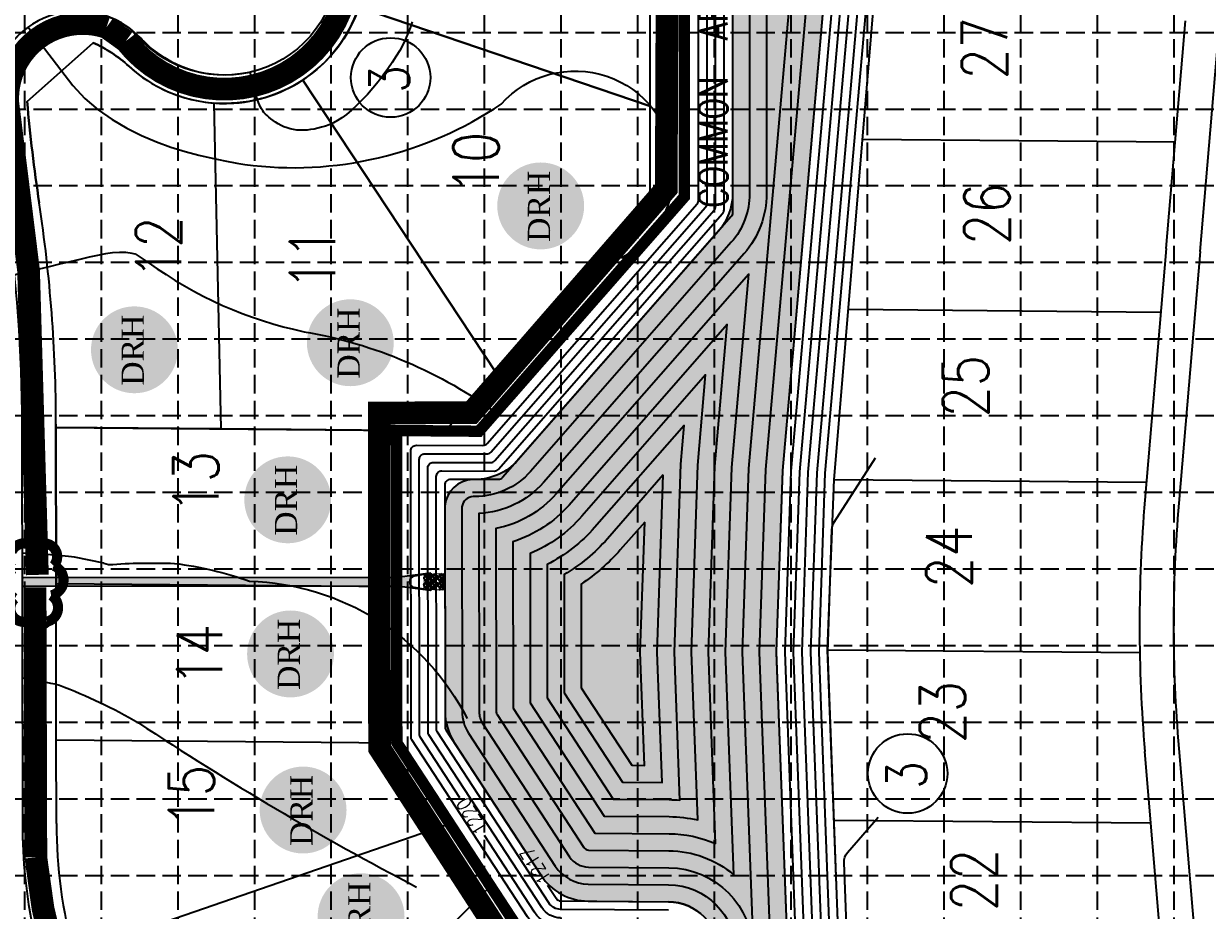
# Model space of a CAD drawing. Extents: x 4918 to 6001, y 3085 to 4816.
# Drawn here: x 5216.3 to 5633.4, y 3641.2 to 3953.6 of the extents above; entities that cross this region are included whole.
import ezdxf
from ezdxf.enums import TextEntityAlignment as Align

# ---------------------------------------------------------------- set-up
doc = ezdxf.new("R2010")
doc.units = 0
doc.header["$LTSCALE"] = 40
doc.header["$MEASUREMENT"] = 0
for name, pattern in [('ACAD_ISO02W100', [15, 12, -3]), ('HIDDEN', [0.35, 0.25, -0.1]), ('HIDDEN2', [0.175, 0.125, -0.05]), ('PROPERTY', [2.7375000000000003, 1.875, -0.1, 0.1875, -0.1, 0.1875, -0.1, 0.1875])]:
    doc.linetypes.add(name, pattern=pattern)
doc.layers.get('0').update_dxf_attribs({"linetype": 'CONTINUOUS'})
for name, color, linetype in [('area', 1, 'CONTINUOUS'), ('ARROWS', 252, 'CONTINUOUS'), ('base', 5, 'CONTINUOUS'), ('COMMON-AREA$', 3, 'CONTINUOUS'), ('cont-int-pr', 6, 'CONTINUOUS'), ('CONT-PHASE2', 6, 'CONTINUOUS'), ('curb-pr', 3, 'CONTINUOUS'), ('curb-pr-fu', 12, 'CONTINUOUS'), ('grid', 2, 'CONTINUOUS'), ('LEGEND', 7, 'CONTINUOUS'), ('lots-num-pr-fu', 12, 'CONTINUOUS'), ('lots-pr', 4, 'CONTINUOUS'), ('lots-pr-blk-num$', 1, 'CONTINUOUS'), ('lots-pr-blk-num-fu', 12, 'CONTINUOUS'), ('lots-pr-fu', 12, 'HIDDEN2'), ('lots-pr-num', 3, 'CONTINUOUS'), ('POND-PR-HATCH', 7, 'CONTINUOUS'), ('PROPLINE-PHASE 1', 5, 'PROPERTY'), ('rw-pr', 5, 'CONTINUOUS'), ('rw-pr-ut-fu', 12, 'CONTINUOUS'), ('SILT FENCE', 200, 'CONTINUOUS'), ('SODDED LOT', 2, 'CONTINUOUS'), ('STS-A-HATCH', 254, 'CONTINUOUS'), ('sts-pr-ut', 4, 'CONTINUOUS')]:
    doc.layers.add(name, color=color, linetype=linetype)
doc.styles.add('DRHorton', font='dutcheb.ttf')
doc.styles.add('S100', font='simplex.shx', dxfattribs={"width": 0.8, "height": 5})
doc.styles.add('S240', font='simplex.shx', dxfattribs={"width": 0.8, "height": 10})

# ---------------------------------------------------------------- blocks, each defined once
blk = doc.blocks.new('18FES')
for p, q in [((6, 1.5), (0, 0.75)), ((6, 1.5), (3.076458264189633, 0.9848265156523368)), ((6, 1.5), (6, -1.5)), ((6, -1.5), (0, -0.75)), ((6, -1.5), (3.076458264189633, -0.9848265156523386))]:
    blk.add_line(p, q)
blk.add_arc((3.25, 0), 1, 99.99380730805134, 260.0061926919486)
blk = doc.blocks.new('DRHorton')
h = blk.add_hatch(color=1)
h.paths.add_polyline_path([(78.69822540696084, 25.78470422915278, 1), (40.43404856909645, 25.78470422915278, 1)])
h.paths.add_polyline_path([(42.32948281545312, 17.90510793809595), (76.50029822822269, 17.90510793809595), (76.50029822822269, 34.86907338622756), (42.32948281545312, 34.86907338622756)], flags=24)
at = {"layer": 'base', "color": 176, "style": 'DRHorton'}
blk.add_text('DRH', height=9.814143575853077, dxfattribs=at).set_placement((59.39083912051757, 21.64263810623019), align=Align.CENTER)

msp = doc.modelspace()

# ---------------------------------------------------------------- hatches: boundary and pattern name
at = {"layer": 'LEGEND', "linetype": 'ACAD_ISO02W100'}
h = msp.add_hatch(dxfattribs=at)
h.set_pattern_fill('GRAVEL', color=240, scale=2.468248200017373, angle=90, style=0)
h.set_pattern_definition([(318.0128, (5484.429245929955, 3573.129182002909), (22.21423711157602, -19.74598123666653), [0.3320682398375371, -32.87481498187299]), (274.9697, (5484.676070749965, 3572.907039664907), (-2.468226743553174, 29.61898099561497), [0.5698395254416105, -56.41409574098203]), (222.5103999999999, (5484.72543571396, 3572.339342578904), (27.15075160945807, 24.68245909074995), [0.4018011879844282, -39.77836697542237]), (357.2737, (5485.342497763972, 3571.376725780897), (-49.36496472841517, 2.468238370779682), [0.5189195650752522, -51.37302706945718]), (22.83370000000001, (5485.860829885975, 3571.352043298897), (-29.61896954358542, -12.34126544916425), [0.5088417076745818, -50.37539817073321]), (87.27370000000002, (5486.329797043975, 3571.549503154898), (-2.468238370779683, -49.36496472841515), [0.518919565075252, -51.37302706945717]), (127.6942, (5486.354479525977, 3572.067835276901), (24.68245831772847, -32.08724473103417), [0.6862445788026296, -67.93815899999993]), (162.2553, (5485.934877331972, 3572.610849880905), (-54.30145109814509, 17.27776396514986), [0.6478855335261607, -64.14069003332371]), (211.4295999999999, (5485.317815281969, 3572.808309736907), (-32.08721434905756, -19.74600592412996), [0.5206769577936649, -51.54707559128142]), (265.2364, (5484.873530605963, 3572.536802434905), (2.468227300523771, 27.1507325359427), [0.5944331505065784, -29.12721203358132]), (312.3974, (5484.824165641959, 3571.9444228669), (27.15071065663669, -29.61899654448174), [0.7687309653990102, -76.10442234421063]), (228.8141, (5485.367180245965, 3573.820291498914), (-14.80948256876733, -17.2777446735695), [0.2623772519100466, -25.97545901026361]), (261.4692, (5485.194402871969, 3573.622831642912), (4.93651592397622, 32.08722236672385), [0.499171111226909, -49.4180584873775]), (315, (5485.120355425963, 3573.129182002909), (2.468248963814192, -4.251622664100064e-16), [0.3490621286946568, -3.141566562996513]), (293.1985999999999, (5484.824165641959, 3572.956404628907), (-4.936499671117333, 12.34124033530635), [0.1879768464169231, -18.60964115257398]), (21.80139999999999, (5484.898213087964, 3572.783627254907), (-7.404745273910457, -2.468247979110758), [0.2658377358864709, -13.02608608216008]), (120.9638, (5485.145037907965, 3572.882357182907), (-4.936502530029687, 7.404739718568026), [0.4317681893808347, -13.96046858900672]), (251.5651, (5484.922895569966, 3573.25259441291), (2.468244258774695, 4.936497472718038), [0.3122111830683974, -7.493075798386136]), (106.3895, (5484.898213087964, 3571.352043298897), (-7.404726606073444, 24.68248742640008), [0.4373735810430781, -43.30009559443373]), (160.3462, (5484.774800677964, 3571.7716454929), (27.1507354713973, -9.872981069403354), [0.3669322456627825, -36.32621580492126]), (23.19859999999997, (5484.429245929955, 3573.25259441291), (-12.34124033530635, -4.936499671117331), [0.3759512245856462, -18.42166677440526]), (73.61049999999997, (5484.774800677964, 3573.400689304911), (-7.40472660607345, -24.68248742640008), [0.4373735810430739, -43.3000955944332]), (69.44400000000003, (5486.428526971974, 3571.352043298897), (-4.936486518209527, -12.34124555287537), [0.4217742524189684, -20.66694824152225]), (24.77509999999998, (5486.576621863976, 3571.746963010899), (-27.15073864613934, -12.3412217212053), [0.3533988407820833, -34.98653707063858]), (156.8014, (5486.897494129983, 3573.27727689491), (-12.34124033530635, 4.936499671117338), [0.3759512245856462, -18.42166677440526]), (107.354, (5486.551939381974, 3573.425371786911), (9.872979230280455, -32.08723158385795), [0.413754914017112, -40.96162541652508]), (159.444, (5486.897494129983, 3572.067835276901), (12.34124555287537, -4.936486518209533), [0.2108871262094845, -20.87783536773176]), (191.3098999999995, (5486.897494129983, 3573.129182002909), (-9.872994656762184, -2.468242355604515), [0.1258559757188854, -12.45978849288545]), (255.9638, (5486.774081719983, 3573.104499520909), (2.468243405102764, 7.404745947690307), [0.5088417076745811, -9.668004787058042]), (276.009, (5486.650669309982, 3572.610849880905), (-2.468246515393155, 24.68248138534799), [0.471558818613319, -46.68425640001718]), (33.69009999999996, (5485.367180245965, 3572.882357182907), (-4.936495308504206, -2.468251493912342), [0.3559756919029053, -8.543419073917931]), (83.15719999999997, (5485.663370029969, 3573.079817038908), (4.936516140898143, 41.96021783413887), [0.621490087275174, -61.52741250556961]), (150.9454, (5485.737417475974, 3573.696879088913), (17.27773834933504, -9.872992867204058), [0.2541209616809885, -25.15804925386387]), (180, (5485.515275137966, 3573.820291498914), (-2.468248200017373, -2.468248200017372), [0.1480948920010423, -2.32015330801633]), (210.2564, (5486.576621863976, 3572.561484916905), (17.27774346178063, 9.872980179429439), [0.3428989129392135, -33.94710098390293]), (138.0128, (5486.280432079971, 3572.388707542904), (-22.21423711157602, 19.74598123666653), [0.6641364796750742, -32.54274674203544]), (90, (5485.786782439969, 3572.832992218907), (-2.468248200017373, 2.468248200017372), [0.6417445320045165, -1.826503668012855]), (55.30480000000001, (5485.786782439969, 3573.474736750912), (-17.27775865073763, -24.68246782993), [0.3902645958975466, -38.63616537487872]), (344.0546, (5486.008924777969, 3573.795609016914), (9.872993112678435, -2.468247926773363), [0.3593818744189297, -17.60973652900955]), (297.646, (5486.354479525977, 3573.696879088913), (24.68250103818966, -46.89670545140864), [0.5851352595371181, -57.92848695585447]), (265.4261, (5486.62598682798, 3573.178546966909), (-2.468235367992577, -32.08722797827875), [0.6190341803161512, -61.28431720859759])])
h.paths.add_polyline_path([(5364.302586075311, 3754.100045095298), (5364.302586075311, 3759.86697592316), (5357.462342087569, 3759.55940815608), (5357.308630696561, 3754.292276122894)])
at = {"layer": 'POND-PR-HATCH'}
h = msp.add_hatch(color=150, dxfattribs=at)
edge = h.paths.add_edge_path()
edge.add_line((5483.904778530373, 4001.192352120444), (5481.791906455123, 4001.210403958524))
edge.add_arc((5482.603431615627, 3984.626897270065), 16.60335108260644, 92.80157299274954, 187.4865686755822)
edge.add_line((5466.141616925183, 3982.463584008013), (5466.141616925184, 3893.728423847992))
edge.add_arc((5446.141616925185, 3893.728423847992), 19.99999999999918, 318.7673573605035, 359.9999999999987, ccw=False)
edge.add_line((5461.182407269881, 3880.546063444526), (5390.452650199018, 3799.84492839177))
edge.add_arc((5375.411859854321, 3813.027288795236), 19.99999999999995, 269.830794414638, 318.76735736050523, ccw=False)
edge.add_arc((5374.963299607884, 3782.754884661567), 10.27987285696752, 87.82858742281255, 174.3552667619689)
edge.add_line((5364.733274784025, 3783.766011784459), (5364.81480096473, 3711.283361881098))
edge.add_arc((5384.814788313707, 3711.305857231157), 20.00000000000026, 180.06444444444, 213.1494278836123)
edge.add_line((5368.069842431835, 3700.369368424726), (5398.650015118611, 3653.547820324453))
edge.add_arc((5415.394961000483, 3664.484309130883), 19.99999999999975, 213.1494278836091, 269.49416666668)
edge.add_line((5415.2183941515, 3644.485088542374), (5443.531401182965, 3644.235121879192))
edge.add_arc((5443.372491018881, 3626.235823349534), 18.00000000000049, 0.06444444438369601, 89.49416666668122, ccw=False)
edge.add_line((5461.372479632961, 3626.256069164569), (5461.488456738149, 3523.144064572231))
edge.add_arc((5481.488444087126, 3523.16655992227), 20.00000000000015, 180.0644444443826, 217.5342368434536)
edge.add_line((5465.628655368421, 3510.981852219659), (5466.883385449442, 3509.348677713574))
edge.add_arc((5482.743174168145, 3521.533385416187), 20.00000000000019, 217.534236843463, 259.3136500369481)
edge.add_line((5479.034523881642, 3501.88024538584), (5485.102844241087, 3500.735121603845))
edge.add_arc((5485.479388083919, 3505.442974948673), 4.722887716427364, 265.4270996784497, 352.8417229419726)
edge.add_line((5490.165464226174, 3504.854452416423), (5481.646654137694, 3732.248607654627))
edge.add_line((5481.646654137694, 3732.248607654627), (5483.808094471523, 3796.197746751542))
edge.add_line((5483.808094471523, 3796.197746751542), (5499.48599911899, 3974.361378260812))
edge.add_line((5499.48599911899, 3974.361378260812), (5499.601882787002, 3987.924948076942))
edge.add_arc((5483.943701435217, 3985.318819629636), 15.87358021144725, 9.449617136943706, 90.14049259077369)
edge = h.paths.add_edge_path()
edge.add_line((5377.548137894598, 4157.020495841559), (5380.126432219919, 4156.997732889234))
edge.add_arc((5380.038148795423, 4146.99812259498), 9.99999999999969, 41.23264263944702, 89.494166666654, ccw=False)
edge.add_line((5387.558543967777, 4153.589302796707), (5460.976335091065, 4069.821178571589))
edge.add_arc((5445.935544746359, 4056.638818168135), 19.99999999999959, 9.073396660392973, 41.232642639450376, ccw=False)
edge.add_line((5465.685287458572, 4059.792809734603), (5470.821074935846, 4027.633408175287))
edge.add_arc((5480.695946291953, 4029.210403958522), 10.00000000000033, 189.0733966603952, 270)
edge.add_line((5480.695946291953, 4019.210403958522), (5483.632529255322, 4019.210403958521))
edge.add_arc((5483.632529255323, 4029.210403958521), 10.00000000000045, 269.9999999999948, 356.5975402429835)
edge.add_line((5493.614902064626, 4028.616911670378), (5496.494600425227, 4077.052625475191))
edge.add_line((5496.494600425227, 4077.052625475191), (5482.706710713408, 4251.915823919955))
edge.add_line((5482.706710713408, 4251.915823919955), (5487.214373998422, 4381.384790197759))
edge.add_arc((5378.902387464779, 4171.796670138228), 14.83810361009401, 190.2218011538935, 264.7634201652053)
edge.add_line((5474.675172591338, 4382.83548956816), (5474.622579200853, 4376.126265911968))
edge.add_arc((5459.623040050275, 4376.243846821486), 14.99999999999939, 317.0773806760622, 359.55086940928913, ccw=False)
edge.add_line((5470.607151634029, 4366.028696665192), (5436.352192942358, 4329.19514230629))
edge.add_line((5436.352192942358, 4329.19514230629), (5396.588652579971, 4305.819544651928))
edge.add_line((5396.588652579971, 4305.819544651928), (5381.704841987028, 4303.970518854756))
edge.add_arc((5384.170501699959, 4284.123087731811), 20.00000000000021, 97.08161116217877, 180.0644444444439)
edge.add_line((5364.170514350983, 4284.100592381751), (5364.299791925766, 4169.163511907534))
edge.add_arc((5480.860855324549, 4381.384790197751), 6.353518673872713, 356.0119276877163, 526.8012240340605)
edge.add_line((5483.455040873891, 4387.184566130909), (5478.266669775207, 4387.184566130909))
at = {"layer": 'STS-A-HATCH'}
h = msp.add_hatch(color=150, dxfattribs=at)
edge = h.paths.add_edge_path()
edge.add_ellipse((5354.312146577045, 3756.973528906379), major_axis=(1.415961471100718, 1.415961471100718), ratio=0.9999999999995796, start_angle=55.036862863689294, end_angle=215.0492482476442, ccw=False)
edge.add_line((5353.963152275877, 3758.945354647425), (5359.816685622109, 3759.981374077152))
edge.add_line((5359.816685622109, 3759.981374077152), (5347.814424196581, 3758.47193037732))
edge.add_line((5347.814424196581, 3758.47193037732), (5216.24914242908, 3758.373064153405))
edge.add_line((5216.24914242908, 3758.373064153405), (5216.25676339984, 3756.942267673023))
edge.add_line((5216.25676339984, 3756.942267673023), (5216.265121520126, 3755.373075313984))
edge.add_line((5216.265121520126, 3755.373075313984), (5347.764137255983, 3755.471891741507))
edge.add_line((5347.764137255983, 3755.471891741507), (5359.821199961579, 3753.973960024631))
edge.add_line((5359.821199961579, 3753.973960024631), (5353.96611617002, 3755.001180881127))

# ---------------------------------------------------------------- linework, layer by layer
at = {"layer": 'area', "color": 7, "flags": 128}
for points in [[(5437.14161692495, 4029.34046349589), (5334.204542694431, 3992.397248842626, -0.1696337628449116), (5334.485025886963, 3959.420645398775), (5437.14161692495, 3924.537496636756)], [(5437.141616925415, 3892.599822557608), (5437.141616926114, 3924.537496636465), (5334.485025887196, 3959.420645398746, -0.1665138631094065), (5314.679844387392, 3933.773157641135), (5382.774485857975, 3830.568092654972)], [(5227.702174535538, 3811.339327184414), (5227.700801863619, 3812.559731472913, 0.03728565400972954), (5221.790379861886, 3890.527199368797, -0.01561232539230566), (5217.529251199034, 3926.173011526891), (5240.768327695601, 3946.929158957897, -0.08009199661230934), (5253.36595388344, 3938.641869474104, 0.1677850887415541), (5283.308997904001, 3925.654732089421), (5285.801629003188, 3810.826385314624)], [(5314.679844387159, 3933.773157641281, -0.1665138631089029), (5283.308997904001, 3925.654732089421), (5285.801629003421, 3810.826385314624), (5364.860308772935, 3810.128401015176), (5382.774485857743, 3830.568092655467)]]:
    msp.add_lwpolyline(points, format="xyb", close=True, dxfattribs=at)
msp.add_lwpolyline([(5347.703442081627, 3810.279873612646), (5285.801629003421, 3810.826385314624), (5227.702174535771, 3811.339327184385), (5227.764039812428, 3756.336637530087), (5347.765307358517, 3755.277183958318)], close=True, dxfattribs=at)
at = {"layer": 'cont-int-pr', "color": 43, "flags": 128}
for points, elevation in [([(5243.696738210578, 3994.302781982043), (5261.410156264585, 3975.734668366046), (5243.781788909381, 3956.887987186208, -0.101231165433504), (5254.426086695043, 3951.2944283067, 0.2840969437082562), (5296.165756260849, 3936.538256604459, -24.05925607705914)], 1222), ([(5217.918497600279, 3952.431003329983, 0.2645768110878818), (5205.54558478058, 3925.461632101025), (5206.01072556739, 3918.960490373254)], 1223), ([(5292.839392963076, 3904.247653553163), (5294.219825508043, 3904.008903638213, 0.1836492817488531), (5384.57986054744, 3925.318683183509, -1.195228793995963), (5426.900282035984, 3871.012195845644, -1.165026379819468e-14)], 1223), ([(5255.614920259221, 3872.533350688155), (5260.249803992449, 3869.493497271139, 0.1062106868644456), (5315.127091210524, 3845.103020323168, -0.1170834740229774), (5383.657106847687, 3815.938238148949, -1.536334177277872e-14)], 1224), ([(5244.582316498789, 3763.53918134473), (5246.259642502836, 3763.026764038377, -0.02743459264987471), (5269.462385584638, 3763.468788198105, -0.05655307820375158), (5295.9040348381, 3757.179222111916, -0.2749320462740745), (5372.608614762295, 3708.819550102361, -2.064195870571543e-14)], 1226), ([(5227.967307329859, 3720.776799416626), (5228.948209544301, 3720.576755013729, -0.0404352693660255), (5256.806780095869, 3707.301076732932, 0.02579451983553895), (5354.785423442458, 3649.444119365401, 2.315442189560559)], 1227)]:
    msp.add_lwpolyline(points, format="xyb", dxfattribs=dict(at, elevation=elevation))
at = {"layer": 'cont-int-pr', "color": 43, "elevation": 1223, "flags": 128}
msp.add_lwpolyline([(5217.918497600279, 3952.431003329983), (5233.586488475809, 3931.862007581455), (5237.93071776287, 3927.309194982121), (5242.614109523159, 3923.310612826319), (5247.553987696093, 3919.823975224535), (5252.667676221095, 3916.806996287249), (5257.87249903758, 3914.217390124943), (5263.085780084973, 3912.0128708481), (5268.224843302688, 3910.151152567203), (5273.219391130658, 3908.589801871874), (5278.048640010849, 3907.285795268303), (5282.704184885743, 3906.195961741821), (5287.177620697818, 3905.277130277758), (5291.460542389553, 3904.486129861445), (5292.839392963076, 3904.247653553163)], dxfattribs=at)
at = {"layer": 'cont-int-pr', "color": 43, "elevation": 1222}
msp.add_lwpolyline([(5353.261930639418, 3954.215236102444), (5352.541811403938, 3952.175849744396), (5351.757957259579, 3950.178978500956), (5350.891778765055, 3948.200707651468), (5349.924686479081, 3946.217122475271), (5348.838090960371, 3944.204308251707), (5347.613402767639, 3942.138350260116), (5346.232032459601, 3939.99533377984), (5344.68422007449, 3937.762844187907), (5342.995523568616, 3935.474467252099), (5341.200330377811, 3933.175288837884), (5339.333027937906, 3930.910394810729), (5337.428003684732, 3928.724871036105), (5335.51964505412, 3926.663803379478), (5333.642339481899, 3924.772277706319), (5331.830474403901, 3923.095379882094), (5330.110980849434, 3921.666392298544), (5328.480964221707, 3920.471383452487), (5326.930073517406, 3919.484618367014), (5325.447957733216, 3918.680362065214), (5324.024265865824, 3918.032879570177), (5322.648646911915, 3917.516435904994), (5321.310749868176, 3917.105296092754), (5320.000223731291, 3916.773725156547), (5318.708641334391, 3916.501148629148), (5317.435270856378, 3916.287634082065), (5316.181304312598, 3916.138409596493), (5314.947933718396, 3916.058703253626), (5313.736351089119, 3916.053743134658), (5312.547748440113, 3916.128757320782), (5311.383317786722, 3916.288973893193), (5310.244251144294, 3916.539620933084), (5309.132759027921, 3916.882508705697), (5308.05512595168, 3917.305776212461), (5307.018654929396, 3917.794144638856), (5306.030648974895, 3918.332335170358), (5305.098411102, 3918.905068992446), (5304.229244324536, 3919.497067290597), (5303.430451656329, 3920.093051250289), (5302.709336111202, 3920.677742057), (5302.070213114492, 3921.241175264661), (5301.505447737573, 3921.794643901018), (5301.004417463334, 3922.354755362271), (5300.556499774661, 3922.938117044618), (5300.151072154441, 3923.561336344259), (5299.77751208556, 3924.241020657394), (5299.425197050906, 3924.993777380221), (5299.083504533365, 3925.836213908939), (5298.742365274446, 3926.786044791147), (5298.393923050154, 3927.86541318003), (5298.030874895112, 3929.097569380175), (5297.645917843946, 3930.505763696165), (5297.231748931281, 3932.113246432586), (5296.781065191743, 3933.943267894023), (5296.286563659955, 3936.01907838506), (5296.165756260849, 3936.538256604459)], dxfattribs=at)
at = {"layer": 'cont-int-pr', "color": 43}
for points in [[(5255.596941349722, 3872.396671457157), (5254.503171967359, 3872.679591062628), (5252.302496240723, 3872.969069935421), (5250.039043919241, 3873.011604987922), (5247.66317536997, 3872.836612737986), (5245.125250959975, 3872.47350970347), (5242.375631056316, 3871.951712402228), (5239.364676026054, 3871.300637352116), (5236.068202327977, 3870.549895762054), (5232.563850787783, 3869.729877605216), (5228.954718322895, 3868.871167545838), (5225.343901850737, 3868.00435024816), (5221.834498288735, 3867.160010376419), (5218.529604554309, 3866.368732594852), (5215.532317564886, 3865.661101567697), (5212.945734237891, 3865.067701959191)], [(5244.582316498789, 3763.53918134473), (5244.582316498789, 3763.53918134473), (5244.582316498789, 3763.53918134473), (5234.256992237114, 3765.647421765152), (5228.872202508482, 3766.246909325915), (5222.719256727237, 3766.73311359543), (5215.752433153827, 3767.120284103397)], [(5227.967307329858, 3720.776799416627), (5227.325258992175, 3720.907738234434), (5225.933186226171, 3721.169308143805), (5224.388008579281, 3721.447037642065), (5222.644597261257, 3721.757394044344), (5220.657823481851, 3722.116844665775), (5218.382558450814, 3722.541856821489), (5215.773673377897, 3723.048897826617)]]:
    msp.add_lwpolyline(points, dxfattribs=at)
at = {"layer": 'CONT-PHASE2', "color": 5, "flags": 128}
for points, elevation in [([(5370.04784674024, 3680.882165642297), (5356.149330933406, 3702.162294863188, -0.1453717256142195), (5355.823826786695, 3703.253694208825), (5355.714922734108, 3800.077245225608, -0.4154084748920911), (5357.720827849575, 3802.079486039261), (5379.474877620924, 3802.015241910677, 0.2168314559535261), (5380.984863035964, 3802.696997148978), (5456.645695959652, 3889.024383935578, 0.1818779381769645), (5457.141616925182, 3890.342619975924), (5457.141616925182, 4018.01551992699, 0.03961085877969912), (5457.116591196404, 4018.330919083638), (5450.736609745555, 4058.281245363004, 0.1412494700032836), (5450.265714508804, 4059.284082246702), (5379.230576511898, 4140.333650383135)], 1220), ([(5496.540578634175, 3494.958227543782), (5487.648045490305, 3732.188596370731), (5489.794464195208, 3795.779326501825), (5505.4761155606, 3973.9139136019, 0.01981827114011732), (5505.483747553301, 3974.072213653494), (5506.002403706347, 4034.778170437435)], 1219), ([(5499.67932686015, 3491.31298208189), (5490.649942756566, 3732.194189553201), (5492.790020226194, 3795.597051501753), (5508.474989777757, 3973.769331298074, 0.01981827114014841), (5508.482621770459, 3973.927631349668), (5509.001642548936, 4034.676265610134)], 1220), ([(5511.99198199583, 4033.532733635438), (5511.481495987616, 3973.783049046066, -0.01981827114020526), (5511.473863994915, 3973.624748994471), (5495.785576257181, 3795.41477650168), (5493.651840022827, 3732.199782735671), (5502.726807175202, 3490.102534424121, -0.1166976116421673), (5502.280919106599, 3487.843524390893), (5462.70010004504, 3400.902818222093, 0.1074977589978374), (5462.250706060994, 3398.825476818769), (5462.304663793464, 3350.853164166641, -0.4145430376009234), (5460.304665058567, 3348.850914631634), (5447.643954094826, 3348.850914631635, -0.414213562373095), (5445.643954094826, 3350.850914631635), (5445.643954094826, 3373.316774228439)], 1221), ([(5405.47248760209, 3632.570664430917, -0.2509263183753264), (5393.874622279061, 3638.914576678369), (5353.15033506762, 3701.267860031254, -0.1453717256142776), (5352.82483092091, 3702.359259376892), (5352.711536540841, 3803.086127917297, -0.4154084748920911), (5354.717441656308, 3805.08836873095), (5378.118569571854, 3805.019260445981, 0.2168314559534992), (5379.628554986894, 3805.701015684282), (5453.645695959653, 3890.152985226281, 0.1818779381770232), (5454.141616925183, 3891.471221266628), (5454.141616925182, 4016.107970769879, 0.1984840129966643), (5452.682973785491, 4019.63767211531), (5449.720831762443, 4022.60959550144)], 1221), ([(5405.525457656784, 3638.570430607469, -0.2509263183753324), (5398.898106043624, 3642.195523320299), (5359.148326799193, 3703.056729695114, -0.1453717256143356), (5358.822822652483, 3704.148129040752), (5358.718308927376, 3797.068362533918, -0.4154084748920911), (5360.724214042843, 3799.070603347572), (5380.831185669997, 3799.011223375372, 0.2168314559534992), (5382.341171085036, 3799.692978613673), (5459.64569595965, 3887.895782644868, 0.1818779381770232), (5460.141616925181, 3889.214018685215), (5460.141616925182, 4018.412250993816)], 1219), ([(5405.551942684131, 3641.570313695746, -0.2509263183753324), (5401.409847925902, 3643.835996641265), (5362.14732266498, 3703.951164527037, -0.1453717256142776), (5361.82181851827, 3705.042563872675), (5361.721695120644, 3794.059479842227, -0.4154084748920911), (5363.72760023611, 3796.06172065588), (5382.187493719069, 3796.007204840065, 0.2168314559535261), (5383.697479134108, 3796.688960078366), (5462.645695959653, 3886.767181354163, 0.1818779381769645), (5463.141616925183, 3888.08541739451), (5463.141616925182, 4018.650289633912)], 1218), ([(5463.28903831081, 3307.004899842683), (5465.320164200411, 3337.073872500829), (5465.251438104508, 3398.176324529243, -0.1074977589978374), (5465.700832088553, 3400.253665932566), (5505.305403671657, 3487.246545377342, 0.1166976116421673), (5505.75129174026, 3489.505555410571), (5496.653737289088, 3732.205375918141), (5498.781132288167, 3795.232501501608), (5514.472738212069, 3973.480166690644, 0.01981827114014841), (5514.48037020477, 3973.638466742238), (5514.811973096233, 4012.45082957724)], 1222), ([(5487.893620784851, 3500.208487477562, 0.4814452052467415), (5490.263082182221, 3502.248718467566), (5481.646919433256, 3732.106221807718, -0.01780390343243392), (5481.646654137694, 3732.248607654627), (5483.801527822973, 3796.089828695542, -0.01351717641083376), (5483.808094471523, 3796.197746751542), (5499.478367126289, 3974.203078209218, 0.01981827114014293), (5499.48599911899, 3974.361378260812), (5499.672306636357, 3996.167686797658, 0.4167181257899106), (5494.67248911527, 4001.210403958522), (5468.141616925183, 4001.210403958522, 0.4142135623730951), (5466.141616925183, 3999.210403958522), (5466.141616925183, 3886.956816103754, -0.1818779381769204), (5465.645695959653, 3885.638580063407), (5385.053787183223, 3793.68494154306, -0.2168314559535261), (5383.543801768184, 3793.003186304758), (5366.730986429417, 3793.05283796419, 0.4154084748922245), (5364.72508131395, 3791.050597150535), (5364.820814384094, 3705.936998704584, 0.1453717256142195), (5365.146318530804, 3704.845599358946), (5392.634107185935, 3662.758825295605)], 1217), ([(5463.28903831081, 3307.004899842683), (5468.320162302757, 3337.077246803339), (5468.252170148027, 3397.527172239721, -0.1074977589978351), (5468.701564132073, 3399.604513643044), (5508.329888236717, 3486.649566363794, 0.1166976116421655), (5508.775776305321, 3488.908576397022), (5499.655634555349, 3732.210969100611), (5501.114236128735, 3775.42413101075, -0.1352279650997145), (5501.905643316741, 3777.95947298838), (5516.464143415344, 3800.603351618483)], 1223), ([(5463.28903831081, 3307.004899842683), (5471.320160405104, 3337.08062110585), (5471.252902191542, 3396.878019950196, -0.1074977589978365), (5471.702296175588, 3398.955361353519), (5511.354372801776, 3486.052587350245, 0.1166976116421659), (5511.800260870379, 3488.311597383473), (5505.435296670179, 3658.112798048681, -0.1901428779110057), (5506.653477794394, 3661.574899682064), (5517.451250124755, 3674.032825295552)], 1224), ([(5405.498972629437, 3635.570547519193, -0.2509263183753306), (5396.386364161343, 3640.555049999334), (5378.707866180157, 3667.622740298028)], 1220), ([(5400.877403885884, 3650.137447486698), (5403.921589808189, 3645.47646996223, 0.2509263183753324), (5405.578427711479, 3644.570196784022), (5443.531401182965, 3644.235121879193)], 1217), ([(5461.372479632961, 3626.256069164569, 0.4113013259058081), (5443.531401182965, 3644.235121879192)], 1217)]:
    msp.add_lwpolyline(points, format="xyb", dxfattribs=dict(at, elevation=elevation))
at = {"layer": 'CONT-PHASE2', "color": 5, "elevation": 1218, "flags": 128}
for points in [[(5493.401830408197, 3498.603473005675), (5484.646148224044, 3732.183003188261), (5486.798908164222, 3795.961601501897), (5502.484195805816, 3974.137494619071), (5503.003164863758, 4034.880075264753)], [(5443.504916155618, 3641.235238790916), (5405.551942684125, 3641.570313695746)]]:
    msp.add_lwpolyline(points, dxfattribs=at)
at = {"layer": 'CONT-PHASE2', "color": 5, "flags": 128}
for points, elevation in [([(5477.81699087322, 3796.562327996573), (5493.488249783412, 3974.650437380067), (5493.597112818357, 3987.39227926506, 0.3472062556167877), (5484.165693912183, 3995.189903943532), (5481.932270156429, 3995.208985744307, 0.4438854966508693), (5472.141616925183, 3982.900198812366), (5472.141616925184, 3893.728423847992, -0.1818779381769464), (5465.69464437329, 3876.591355323486), (5394.964887302427, 3795.89022027073, -0.2168314559534919), (5375.335076906919, 3787.027402172811), (5374.744227635083, 3787.029147070748, 0.3554798668741735), (5370.733680336385, 3783.408820812864), (5370.814797169423, 3711.290110486115, 0.1453717256141404), (5373.093326196396, 3703.650315066655), (5403.673498883172, 3656.828766966382, 0.2509263183753242), (5415.271364206195, 3650.484854718927), (5443.58437123766, 3650.234888055745, -0.4113013259057985), (5467.372475837653, 3626.262817769581), (5467.488452942842, 3523.150813177243, 0.1649652728285749), (5470.386591984033, 3514.637264530442), (5471.641322065054, 3513.004090024356, 0.1843436685475354), (5480.147118967592, 3507.776187394944), (5484.079599449234, 3507.034107765818), (5475.642856700712, 3732.237624493624)], 1216), ([(5471.825887274916, 3796.926909241586), (5487.490500447836, 3974.939496499318), (5487.590340171908, 3986.625207618933, 0.3082390336762992), (5484.062998862736, 3989.190562361056), (5482.141190457883, 3989.206981800051, 0.4582670194991252), (5478.141616925183, 3983.494178921196), (5478.141616925184, 3893.728423847992, -0.1818779381769526), (5470.206881476698, 3872.636647202447), (5399.477124405837, 3791.93551214969, -0.2052487919844367), (5376.736331960337, 3781.054710331177), (5376.814793374117, 3711.296859091133, 0.1453717256141395), (5378.116809960958, 3706.931261708584), (5408.696982647733, 3660.109713608311, 0.2509263183753542), (5415.32433426089, 3656.484620895479), (5443.637341292355, 3656.234654232298, -0.4113013259058065), (5473.372472042346, 3626.269566374592), (5473.488449147535, 3523.157561782254, 0.1649652728285714), (5475.144528599644, 3518.292676841225), (5476.399258680666, 3516.659502335138, 0.06116548171258396), (5477.766870547252, 3515.269488683904), (5469.639059263732, 3732.226641332602)], 1215), ([(5465.834783676612, 3797.291490486599), (5471.826519364016, 3865.381545447121), (5403.989361509246, 3787.98080402865, -0.1657501966773571), (5382.742312404889, 3775.741038442005), (5382.81478957881, 3711.30360769615, 0.1453717256141676), (5383.14029372552, 3710.212208350512), (5413.720466412295, 3663.39066025024, 0.2509263183752383), (5415.377304315584, 3662.484387072031), (5443.69031134705, 3662.23442040885, -0.1746272994731594), (5466.574363262355, 3653.761686177019), (5463.635261826751, 3732.215658171579)], 1214), ([(5459.843680078307, 3797.656071731612), (5464.240644238728, 3847.623150882292), (5408.501598612655, 3784.02609590761, -0.1366471386716273), (5388.747539808146, 3771.0968745334), (5388.813449468089, 3712.498437007058), (5417.572489134728, 3668.465240305996), (5443.743281401744, 3668.234186585403, -0.1009254161381141), (5460.159051814635, 3664.735321744325), (5457.63146438977, 3732.204675010557)], 1213), ([(5453.852576480003, 3798.020652976625), (5456.65476911344, 3829.864756317463), (5413.013835716065, 3780.071387786571, -0.1139857748762243), (5394.752242442737, 3766.91926778659), (5394.811441199661, 3714.287306670913), (5420.838781336098, 3674.436637068667), (5443.796251456438, 3674.233952761956, -0.05281368790632502), (5453.84222522316, 3673.080083037267), (5451.62766695279, 3732.193691849535)], 1212), ([(5447.861472881699, 3798.385234221638), (5449.068893988152, 3812.106361752634), (5417.526072819474, 3776.116679665531, -0.09566277427122634), (5400.756552305425, 3763.090863567162), (5400.809432931233, 3716.076176334769), (5424.105073537467, 3680.408033831337), (5443.849221511132, 3680.233718938509, -0.01727537876047401), (5447.576081321097, 3680.071962035097), (5445.623869515809, 3732.182708688513)], 1211), ([(5441.731158965993, 3794.631089720725), (5422.038309922884, 3772.161971544491, -0.0804342314340351), (5406.760553882244, 3759.536547701624), (5406.807424662806, 3717.865045998624), (5427.371365738836, 3686.379430594008), (5441.340197462584, 3686.256104157835), (5439.620072078828, 3732.171725527491)], 1210), ([(5435.166908576855, 3778.038347057156), (5426.550547026293, 3768.207263423451, -0.06750823513228404), (5412.764305117507, 3756.204803519944), (5412.805416394378, 3719.653915662479), (5430.637657940206, 3692.350827356678), (5435.10914241221, 3692.311350022049), (5433.616274641848, 3732.160742366469)], 1209)]:
    msp.add_lwpolyline(points, format="xyb", close=True, dxfattribs=dict(at, elevation=elevation))
at = {"layer": 'curb-pr', "color": 7, "flags": 128}
for points in [[(5226.399679440176, 4433.507386792398, 0.151546778995572), (5189.137995491214, 4312.91378509578), (5189.33330984116, 4139.265252506, -0.03728565399340415), (5184.013399195986, 4066.928993850923, 0.07467512285572109), (5184.218205875268, 3884.841098603292, -0.03728565401343404), (5189.700825900576, 3812.516990305965), (5189.859129545097, 3671.773642109056, 0.1529682248062898), (5228.065701845808, 3550.290973382725)], [(5326.765340169119, 3980.995186835043, -0.7224986314480519), (5258.610219125046, 3947.474493395485, 0.02716446375789658), (5254.4260866952, 3951.294428306487, 0.6636269207171792), (5205.545584780068, 3925.461632107967, 0.01575785719266401), (5209.925482807459, 3888.731588640588, -0.03748819546485113), (5215.701281392299, 3812.1266474107)], [(5215.701281392299, 3812.1266474107), (5215.859113098659, 3671.802886064851, 0.4141042276480265), (5402.999518043878, 3485.013270386098), (5422.599527276172, 3485.027999035421), (5422.599527276172, 3485.027999035441, -0.006596447069844321), (5428.219020705827, 3484.958081952705, -0.01669181572040635), (5442.411736017011, 3484.119532596342)]]:
    msp.add_lwpolyline(points, format="xyb", dxfattribs=at)
at = {"layer": 'curb-pr-fu', "color": 253}
for p, q in [((5630.885851776511, 3873.396013077396), (5637.676811136589, 3953.619142740081)), ((5630.885851781866, 3873.396013139329), (5623.380868714819, 3784.737965940894)), ((5623.380868714587, 3698.195665200667), (5629.540140644465, 3625.434805305664))]:
    msp.add_line(p, q, dxfattribs=at)
at = {"layer": 'curb-pr-fu', "color": 253, "flags": 128}
msp.add_lwpolyline([(5466.141616925183, 3982.463584008012), (5466.141616925184, 3893.728423847992, -0.1818779381769377), (5461.182407269881, 3880.546063444527), (5390.452650199018, 3799.844928391769, -0.2168314559534913), (5375.352796048627, 3793.027376008755), (5374.634482939674, 3793.0294973333, 0.3764842660095933), (5364.733274784025, 3783.766011784459), (5364.81480096473, 3711.283361881098, 0.1453717256141494), (5368.069842431835, 3700.369368424725), (5398.650015118611, 3653.547820324453, 0.2509263183753258), (5415.2183941515, 3644.485088542373), (5443.531401182965, 3644.235121879192, -0.411301325905807), (5461.372479632961, 3626.256069164569), (5461.488456738149, 3523.144064572231, 0.1649652728285731), (5465.628655368421, 3510.981852219659), (5466.883385449442, 3509.348677713574, 0.1843436685475377), (5479.034523881642, 3501.88024538584), (5485.102844241087, 3500.735121603845, 0.4010581560019904), (5490.165464226174, 3504.854452416423), (5481.646654137693, 3732.248607654646), (5483.808094471524, 3796.197746751559), (5499.485999118989, 3974.361378260816)], format="xyb", dxfattribs=at)
at = {"layer": 'curb-pr-fu', "color": 253}
msp.add_arc((6134.552667179429, 3741.466815570737), 512.9999999999959, 175.1613964141765, 184.8386035858234, dxfattribs=at)
at = {"layer": 'grid', "color": 253, "linetype": 'HIDDEN', "ltscale": 0.65}
for p, q in [((5216.733049980716, 3113.553477634871), (5216.733049980716, 4787.553477646653)), ((5243.733049980906, 3113.553477634871), (5243.733049980906, 4787.553477646653)), ((5270.733049981096, 3113.553477634871), (5270.733049981096, 4787.553477646653)), ((5297.733049981285, 3113.553477634871), (5297.733049981286, 4787.553477646653)), ((5324.733049981476, 3113.553477634871), (5324.733049981476, 4787.553477646653)), ((5351.733049981665, 3113.553477634871), (5351.733049981665, 4787.553477646653)), ((5378.733049981855, 3113.553477634871), (5378.733049981856, 4787.553477646653)), ((5405.733049982045, 3113.553477634871), (5405.733049982045, 4787.553477646653)), ((5432.733049982236, 3113.553477634871), (5432.733049982236, 4787.553477646653)), ((5459.733049982426, 3113.553477634871), (5459.733049982426, 4787.553477646653)), ((5486.733049982616, 3113.553477634871), (5486.733049982616, 4787.553477646653)), ((5513.733049982806, 3113.553477634871), (5513.733049982806, 4787.553477646653)), ((5540.733049982996, 3113.553477634871), (5540.733049982996, 4787.553477646653)), ((5567.733049983186, 3113.553477634871), (5567.733049983186, 4787.553477646653)), ((5594.733049983376, 3113.553477634871), (5594.733049983376, 4787.553477646653)), ((5621.733049983566, 3113.553477634871), (5621.733049983566, 4787.553477646653)), ((4946.733049978815, 3950.553477640762), (5891.852299346259, 3950.553477640762)), ((4946.733049978815, 3923.553477640572), (5891.852299346259, 3923.553477640572)), ((4946.733049978815, 3896.553477640382), (5891.852299346259, 3896.553477640382)), ((4946.733049978815, 3869.553477640192), (5891.852299346259, 3869.553477640192)), ((4946.733049978815, 3842.553477640002), (5891.852299346259, 3842.553477640002)), ((4946.733049978815, 3815.553477639812), (5891.852299346259, 3815.553477639812)), ((4946.733049978815, 3788.553477639622), (5891.852299346259, 3788.553477639622)), ((4946.733049978815, 3761.553477639432), (5891.852299346259, 3761.553477639432)), ((4946.733049978815, 3734.553477639241), (5891.852299346259, 3734.553477639241)), ((4946.733049978815, 3707.553477639051), (5891.852299346259, 3707.553477639051)), ((4946.733049978815, 3680.553477638862), (5891.852299346259, 3680.553477638861)), ((4946.733049978815, 3653.553477638672), (5891.852299346259, 3653.553477638671))]:
    msp.add_line(p, q, dxfattribs=at)
at = {"layer": 'LEGEND', "color": 170, "ltscale": 100, "const_width": 3.583809251971223}
msp.add_lwpolyline([(5213.177277218391, 3751.103576575601, 0.5205670505517462), (5213.177277218391, 3751.103576575601, 0.7651954600696135), (5217.258252017149, 3742.996936358446, 0.4178788784126488), (5224.600885090827, 3742.946718913672, 0.6649002420699669), (5226.015086960291, 3752.210728432658, 0.744833174426672), (5226.892338600103, 3762.659264982546, 0.9756416855879776), (5220.16867628419, 3769.16820790991, 0.5205670505517462), (5212.06875844351, 3767.547470526109, 0.5205670505517462), (5212.608753608069, 3761.604764412853, 0.5402640007904789), (5213.177277218391, 3751.103576575601)], format="xyb", close=True, dxfattribs=at)
at = {"layer": 'LEGEND', "color": 240, "const_width": 0.3085310250021716}
msp.add_lwpolyline([(5364.302586075311, 3754.100045095298), (5364.302586075311, 3759.86697592316), (5357.462342087569, 3759.55940815608), (5357.308630696561, 3754.292276122894)], close=True, dxfattribs=at)
at = {"layer": 'lots-pr', "color": 7}
for p, q in [((5449.141616925182, 4057.532295524801), (5449.141616925182, 3892.599822557288)), ((5376.768167903349, 3810.023270259931), (5449.141616925182, 3892.599822557288)), ((5227.702174535538, 3811.339327184414), (5376.768167903349, 3810.023270259931)), ((5347.82717263564, 3700.274494304107), (5347.703442081627, 3810.279873612646)), ((5227.764039812607, 3756.336637530145), (5347.765307358517, 3755.277183958377)), ((5227.825905089676, 3701.333947875876), (5347.82717263564, 3700.274494304107)), ((5347.82717263564, 3700.274494304107), (5395.252825758704, 3627.660695761082)), ((5366.495418865819, 3671.691392509128), (5234.00067440205, 3626.058156620346)), ((5380.804619543863, 3649.782460382228), (5279.203530499002, 3548.181371337401))]:
    msp.add_line(p, q, dxfattribs=at)
at = {"layer": 'lots-pr-blk-num$', "color": 7}
msp.add_circle((5345.641777321, 3934.623672271824), 14, dxfattribs=at)
at = {"layer": 'lots-pr-blk-num-fu', "color": 253}
msp.add_circle((5527.838854853348, 3689.425359961129), 14, dxfattribs=at)
at = {"layer": 'lots-pr-fu', "color": 253, "linetype": 'Continuous'}
for p, q in [((5501.962295446363, 3793.033966156934), (5516.926228238553, 3972.908869262192)), ((5511.938250640924, 3912.950568227116), (5622.10892546508, 3911.977905876662)), ((5506.950273043527, 3852.99226719201), (5617.033467164547, 3852.020377181285)), ((5499.640859154802, 3733.052123064601), (5501.962295446363, 3793.033966156934)), ((5501.962295446363, 3793.033966156934), (5611.958008683338, 3792.062848487509)), ((5499.640859154802, 3733.052123064601), (5609.636572391544, 3732.081005395175)), ((5509.043010644898, 3482.962099439803), (5499.640859154802, 3733.052123064572)), ((5501.897400135225, 3673.029862446088), (5613.551704089208, 3672.044101599186))]:
    msp.add_line(p, q, dxfattribs=at)
at = {"layer": 'PROPLINE-PHASE 1', "color": 7, "linetype": 'Continuous', "const_width": 4, "flags": 128}
msp.add_lwpolyline([(5428.481653289407, 3278.650037301617), (5428.236222254887, 3446.942342419145, -0.01527489954716595), (5438.905719088549, 3446.28161715036), (5443.518899257579, 3496.068348000336), (5443.371366195665, 3627.23587225234), (5395.252825758704, 3627.660695761082), (5380.804619543863, 3649.782460382228), (5366.495418865819, 3671.691392509128), (5347.82717263564, 3700.274494304107), (5347.765307358517, 3755.277183958377), (5347.703442081627, 3810.279873612659), (5376.768167903349, 3810.023270259931), (5397.907976703758, 3834.143338469427), (5449.141616925182, 3892.599822557288), (5449.141616925182, 4057.53229552483), (5376.84070988663, 4140.026078976084), (5347.332261005234, 4140.286599820608), (5347.145264666346, 4306.539821138507), (5370.759974432462, 4345.41351196096), (5413.186381303734, 4387.839918832145), (5341.556359679499, 4477.332779889612), (5324.247359371408, 4524.241185408608, 0.03929857172452049), (5292.891063695591, 4509.783656101436), (5292.848154497505, 4685.354263782086)], format="xyb", dxfattribs=at)
at = {"layer": 'rw-pr', "color": 7}
for p, q in [((5217.529251199267, 3926.173011524534), (5240.768327695601, 3946.929158957897)), ((5227.700801863699, 3812.559731469722), (5227.702174535538, 3811.339327184414)), ((5227.764039812607, 3756.336637530145), (5227.702174535538, 3811.339327184414)), ((5227.825905089676, 3701.333947875877), (5227.764039812607, 3756.336637530145)), ((5227.859105508127, 3671.816383274174), (5227.825905089676, 3701.333947875877))]:
    msp.add_line(p, q, dxfattribs=at)
for centre, radius, start, end in [((5287.143565453873, 3975.507476163522), 50, 308.0801080655424, 342.4569865046068), ((5221.365044686296, 3903.715393691982), 47.37, 47.50295117249568, 65.81958605170627), ((5287.143565453873, 3975.507476163522), 50, 227.5029511724957, 273.7029848751974), ((5287.143565453873, 3975.507476163522), 50, 273.7029848751974, 308.0801080655424), ((5790.316696806629, 3976.56688173283), 575, 185.0279395214349, 188.6057302671674), ((4702.701134114918, 3811.969228545478), 524.999999838127, 0.06444444284481411, 8.605730265781517), ((5402.858994811591, 3672.013217587217), 175, 180.0644444442306, 195.2244137332592)]:
    msp.add_arc(centre, radius, start, end, dxfattribs=at)
at = {"layer": 'rw-pr-ut-fu', "color": 253}
for p, q in [((5618.928616719837, 3874.40820367217), (5625.719576079915, 3954.631333334826)), ((5618.928616730082, 3874.408203791263), (5611.423633662802, 3785.750156592829)), ((5617.582905592681, 3624.422614653729), (5611.423633662802, 3697.183474548732))]:
    msp.add_line(p, q, dxfattribs=at)
msp.add_arc((6134.552667179429, 3741.466815570766), 525, 175.1613964141765, 184.8386035858234, dxfattribs=at)
at = {"layer": 'SILT FENCE', "const_width": 8, "flags": 128}
msp.add_lwpolyline([(5332.963518579331, 3983.062735354658), (5443.257820033004, 4016.211206976081), (5442.772590967141, 3895.479228235091), (5374.123010312295, 3816.577086028474), (5341.650886806438, 3816.459115160596), (5341.727000419372, 3698.321027765652), (5391.510323944714, 3621.431276175551), (5438.211521936045, 3621.431276175551), (5437.071578036757, 3495.186220482206), (5436.749130573071, 3491.737893415313)], dxfattribs=at)
at = {"layer": 'SODDED LOT', "const_width": 8, "flags": 128}
for points in [[(5330.398593145111, 3982.846338119562, -0.7857090258917501), (5252.329657593898, 3947.450499912651), (5245.505716946505, 3952.327813137415, 0.5314578813935448), (5210.736123104102, 3925.665174783782), (5218.049157812283, 3866.512466764466), (5221.166277495066, 3759.424000861424)], [(5185.331621160007, 3754.786797992879), (5186.434249362416, 3660.872875125553, 0.124334131986351), (5220.305837783245, 3552.670972879024, -0.4707214736649697), (5217.505918106417, 3511.399742399483, -0.1888244481168767), (5126.87374639403, 3460.227383560119), (5058.779334630707, 3459.297181002536, -0.4066744280488817), (5036.601042170055, 3485.81834816324), (5024.980834156818, 3517.212665384553)], [(5220.340319150511, 3755.074258203011), (5220.619509546309, 3659.85779967357, 0.4332297715668428), (5439.144715393925, 3489.425437990798, -0.1221572540551507)]]:
    msp.add_lwpolyline(points, format="xyb", dxfattribs=at)
at = {"layer": 'sts-pr-ut', "color": 150}
for p, q in [((5347.814424196309, 3758.47193037732), (5216.249142429081, 3758.373064153405)), ((5347.765088356617, 3755.471892456222), (5216.265121520125, 3755.373075313984))]:
    msp.add_line(p, q, dxfattribs=at)

# ---------------------------------------------------------------- block references
at = {"layer": 'ARROWS', "xscale": 0.7999999999999545, "yscale": 0.7999999999999545, "zscale": 0.8, "rotation": 90}
for p in [(5419.150650467364, 3841.75580852452), (5352.06118234206, 3793.551114737077), (5275.978759350563, 3791.063192102547), (5330.006311364704, 3738.207427624745), (5330.989279705496, 3683.913392834218), (5335.420675706985, 3628.916683154917), (5355.85193395556, 3591.345202479601)]:
    msp.add_blockref('DRHorton', p, dxfattribs=at)
at = {"layer": 'sts-pr-ut', "color": 150, "xscale": 2.002471916223769, "yscale": 2.002471916232025, "zscale": 2.002471916225919, "rotation": 0.04305555565466236}
msp.add_blockref('18FES', (5347.804114686842, 3756.968638371956), dxfattribs=at)

# ---------------------------------------------------------------- texts
at = {"layer": 'COMMON-AREA$', "color": 7, "style": 'S240', "width": 0.8}
for s, p in [('AREA "A"', (5464.327262801423, 3947.842533870046)), ('COMMON', (5464.343692759072, 3888.715405736395))]:
    msp.add_text(s, height=10, rotation=90, dxfattribs=at).set_placement(p)
at = {"layer": 'CONT-PHASE2', "color": 5, "style": 'S100', "width": 0.8}
for s, p in [('1220', (5379.994614788333, 3669.897583390848)), ('1217', (5402.38044757191, 3652.547072225324))]:
    msp.add_text(s, height=5, rotation=121.92859493331, dxfattribs=at).set_placement(p)
at = {"layer": 'lots-num-pr-fu', "color": 253, "style": 'S100', "width": 0.8}
for s, p in [('27', (5562.876652515079, 3933.957934879338)), ('26', (5563.808377062254, 3875.641488405021)), ('25', (5556.290720842597, 3814.923951274879)), ('24', (5550.406828936473, 3754.829203079531)), ('23', (5548.106479069502, 3700.088631948736)), ('22', (5559.212936303396, 3640.96122475724))]:
    msp.add_text(s, height=16, rotation=89.99999999999994, dxfattribs=at).set_placement(p)
at = {"layer": 'lots-pr-blk-num$', "color": 7, "style": 'S100', "width": 0.8}
msp.add_text('3', height=14, rotation=89.99999999999999, dxfattribs=at).set_placement((5352.191088207454, 3929.306167586763, 1338.345636))
at = {"layer": 'lots-pr-blk-num-fu', "color": 253, "style": 'S100', "width": 0.8}
msp.add_text('3', height=14, rotation=89.99999999999999, dxfattribs=at).set_placement((5534.388165739802, 3684.107855276068, 1338.345636))
at = {"layer": 'lots-pr-num', "color": 7, "style": 'S100', "width": 0.8}
for s, p in [('10', (5383.714223222625, 3893.566152453819)), ('12', (5271.870077781434, 3863.700451125642)), ('11', (5326.095131656206, 3859.843388888828)), ('13', (5285.022409483608, 3781.111600532244)), ('14', (5286.299639537283, 3720.149756507471)), ('15', (5283.448443325055, 3670.504293630296))]:
    msp.add_text(s, height=16, rotation=89.99999999999994, dxfattribs=at).set_placement(p)

doc.saveas('drawing.dxf')
